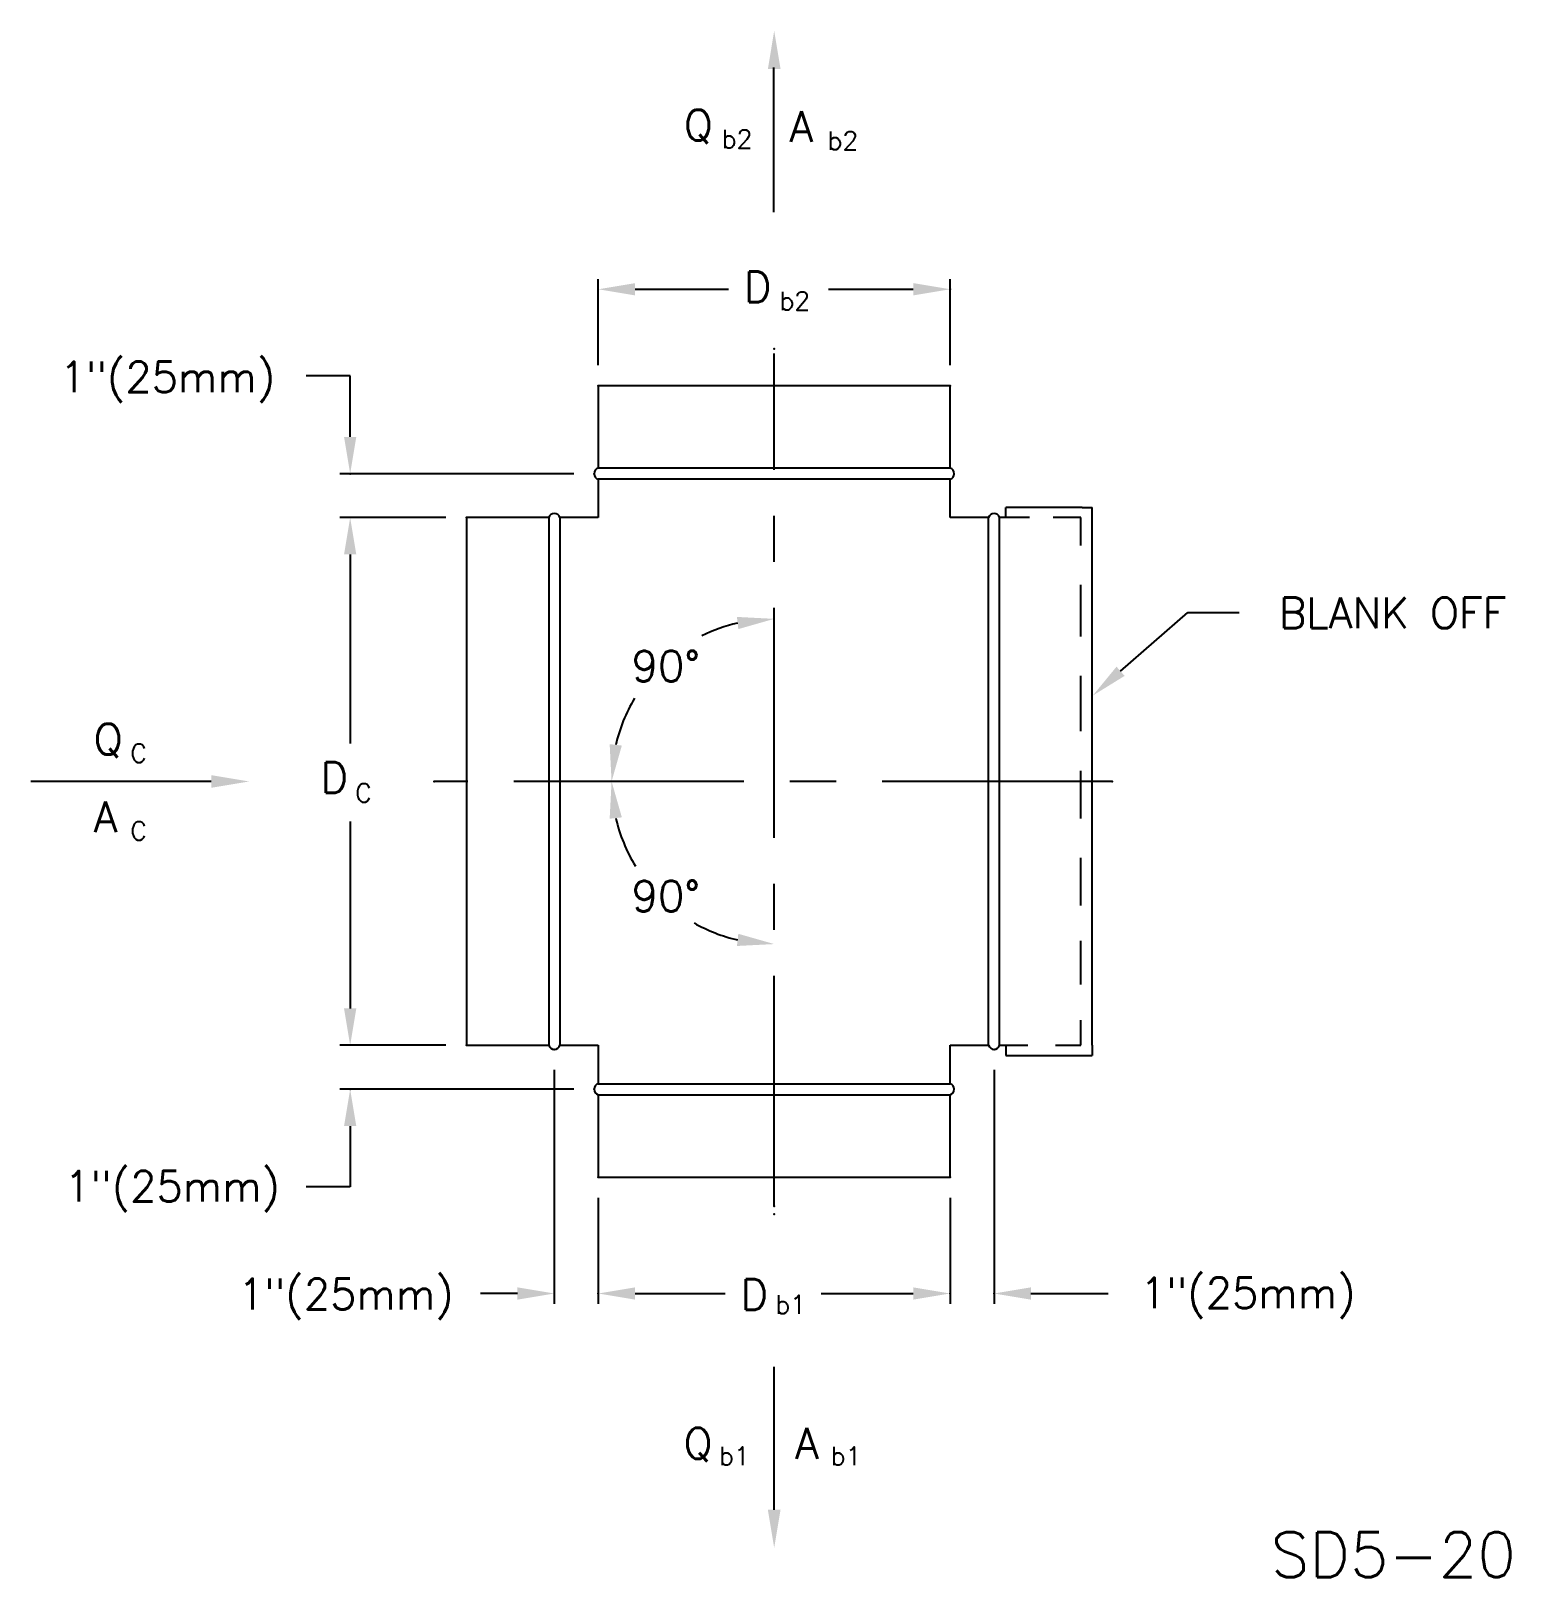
# Model space of a CAD drawing. Extents: x 1.51 to 8.74, y 0.28 to 7.84.
import ezdxf
from ezdxf.enums import TextEntityAlignment as Align

# ---------------------------------------------------------------- set-up
doc = ezdxf.new("R2010")
doc.units = 0
doc.header["$LTSCALE"] = 0.9
doc.header["$MEASUREMENT"] = 0
doc.linetypes.add('CENTER', pattern=[2, 1.25, -0.25, 0.25, -0.25])
doc.layers.get('0').update_dxf_attribs({"linetype": 'CONTINUOUS'})
for name, color, linetype in [('ALT', 7, 'CONTINUOUS'), ('CENTER', 7, 'CENTER'), ('NUMBER', 7, 'CONTINUOUS')]:
    doc.layers.add(name, color=color, linetype=linetype)
doc.styles.add('ROMANS', font='romans')

msp = doc.modelspace()

# ---------------------------------------------------------------- linework, layer by layer
for p, q in [((5.1394, 7.6597), (5.1394, 6.9515)), ((4.2831, 6.2038), (4.2831, 6.6253)), ((6.0026, 6.2038), (6.0026, 6.6253)), ((4.4631, 6.5753), (4.9201, 6.5753)), ((5.4081, 6.5753), (5.8226, 6.5753)), ((6.0026, 6.1038), (4.2831, 6.1038)), ((4.2831, 6.1038), (4.2831, 5.7008)), ((6.0026, 5.7008), (6.0026, 6.1038)), ((6.0026, 5.7008), (4.2831, 5.7008)), ((6.0026, 5.6471), (4.2831, 5.6471)), ((4.2831, 5.6471), (4.2831, 5.459)), ((6.0026, 5.459), (6.0026, 5.6471)), ((3.5382, 5.459), (3.0203, 5.459)), ((3.6382, 5.459), (3.6382, 2.8797)), ((4.0412, 5.459), (3.6382, 5.459)), ((4.0412, 5.459), (4.0412, 2.8797)), ((4.2831, 5.459), (4.095, 5.459)), ((4.095, 5.459), (4.095, 2.8797)), ((6.1907, 5.459), (6.0026, 5.459)), ((6.1907, 2.8797), (6.1907, 5.459)), ((6.2444, 2.8797), (6.2444, 5.459)), ((6.3908, 5.459), (6.2444, 5.459)), ((6.6474, 5.509), (6.2744, 5.509)), ((6.2744, 5.459), (6.2744, 5.509)), ((6.6414, 5.459), (6.5068, 5.459)), ((6.6414, 5.3232), (6.6414, 5.459)), ((6.6474, 5.509), (6.6974, 5.509)), ((6.6974, 5.459), (6.6974, 5.509)), ((6.6974, 2.8797), (6.6974, 5.459)), ((3.0703, 5.279), (3.0703, 4.3552)), ((6.6414, 4.8785), (6.6414, 5.1298)), ((6.8357, 4.7079), (7.1643, 4.9952)), ((7.1643, 4.9952), (7.4156, 4.9952)), ((6.6414, 4.4144), (6.6414, 4.6851)), ((2.3912, 4.1693), (1.5099, 4.1693)), ((6.6414, 3.989), (6.6414, 4.221)), ((3.0703, 3.9736), (3.0703, 3.0597)), ((6.6414, 3.5636), (6.6414, 3.7956)), ((6.6414, 3.1768), (6.6414, 3.3895)), ((6.6414, 2.8797), (6.6414, 3.0028)), ((3.5382, 2.8797), (3.0203, 2.8797)), ((3.6382, 2.8797), (4.0412, 2.8797)), ((4.095, 2.8797), (4.2831, 2.8797)), ((4.2831, 2.8797), (4.2831, 2.6916)), ((6.0026, 2.8797), (6.1907, 2.8797)), ((6.0026, 2.6916), (6.0026, 2.8797)), ((6.2444, 2.8797), (6.3832, 2.8797)), ((6.2744, 2.8797), (6.2744, 2.8297)), ((6.5184, 2.8797), (6.6414, 2.8797)), ((6.6974, 2.8797), (6.6974, 2.8297)), ((6.2744, 2.8297), (6.6474, 2.8297)), ((6.6474, 2.8297), (6.6974, 2.8297)), ((4.2831, 2.6916), (6.0026, 2.6916)), ((4.2831, 2.6379), (6.0026, 2.6379)), ((4.2831, 2.6379), (4.2831, 2.2348)), ((6.0026, 2.2348), (6.0026, 2.6379)), ((4.2831, 2.2348), (6.0026, 2.2348)), ((4.2831, 2.1348), (4.2831, 1.6164)), ((6.0026, 2.1348), (6.0026, 1.6164)), ((4.4631, 1.6664), (4.9037, 1.6664)), ((5.3729, 1.6664), (5.8226, 1.6664)), ((5.1428, 0.609), (5.1428, 1.3085))]:
    msp.add_line(p, q)
for centre, radius, start, end in [((4.2909, 5.6739), 0.028, 106.2602, 253.7398), ((5.9948, 5.6739), 0.028, 286.2602, 73.7398), ((4.0681, 5.4512), 0.028, 16.2602, 163.7398), ((6.2176, 5.4512), 0.028, 16.2602, 163.7398), ((5.1428, 4.1693), 0.7948, 103.00305, 116.44971), ((5.1428, 4.1693), 0.7948, 149.23295, 166.99695), ((5.1428, 4.1693), 0.7948, 193.00305, 211.45575), ((5.1428, 4.1693), 0.7948, 240.44917, 256.99695), ((4.0681, 2.8875), 0.028, 196.2602, 343.7398), ((6.2176, 2.8875), 0.028, 196.2602, 343.7398), ((4.2909, 2.6647), 0.028, 106.2602, 253.7398), ((5.9948, 2.6647), 0.028, 286.2602, 73.7398)]:
    msp.add_arc(centre, radius, start, end)
for points in [[(5.1738, 7.6524), (5.1119, 7.6524), (5.1428, 7.8381)], [(4.4631, 6.5453), (4.4631, 6.6053), (4.2831, 6.5753)], [(5.8226, 6.5453), (5.8226, 6.6053), (6.0026, 6.5753)], [(3.1003, 5.279), (3.0403, 5.279), (3.0703, 5.459)], [(4.9674, 4.914), (4.9606, 4.9736), (5.1428, 4.9642)], [(6.8554, 4.6853), (6.8159, 4.7304), (6.7002, 4.5894)], [(4.3982, 4.3448), (4.3386, 4.3516), (4.348, 4.1693)], [(2.3912, 4.2003), (2.3912, 4.1384), (2.5769, 4.1693)], [(4.3982, 3.9939), (4.3386, 3.9871), (4.348, 4.1693)], [(4.9674, 3.4247), (4.9606, 3.3651), (5.1428, 3.3745)], [(3.1003, 3.0597), (3.0403, 3.0597), (3.0703, 2.8797)], [(4.4631, 1.6364), (4.4631, 1.6964), (4.2831, 1.6664)], [(5.8226, 1.6364), (5.8226, 1.6964), (6.0026, 1.6664)], [(5.1738, 0.609), (5.1119, 0.609), (5.1428, 0.4232)]]:
    msp.add_solid(points)
at = {"layer": 'ALT'}
for p, q in [((3.0703, 6.152), (2.8554, 6.152)), ((3.0703, 5.8539), (3.0703, 6.152)), ((4.1629, 5.6739), (3.0203, 5.6739)), ((4.0681, 2.7595), (4.0681, 1.6164)), ((6.2176, 2.7595), (6.2176, 1.6164)), ((4.1629, 2.6647), (3.0203, 2.6647)), ((3.0703, 2.4847), (3.0703, 2.1872)), ((3.0703, 2.1872), (2.8554, 2.1872)), ((3.8881, 1.6664), (3.7081, 1.6664)), ((6.3976, 1.6664), (6.5776, 1.6664)), ((6.5776, 1.6664), (6.7759, 1.6664))]:
    msp.add_line(p, q, dxfattribs=at)
for points in [[(3.1003, 5.8539), (3.0403, 5.8539), (3.0703, 5.6739)], [(3.1003, 2.4847), (3.0403, 2.4847), (3.0703, 2.6647)], [(3.8881, 1.6364), (3.8881, 1.6964), (4.0681, 1.6664)], [(6.3976, 1.6364), (6.3976, 1.6964), (6.2176, 1.6664)]]:
    msp.add_solid(points, dxfattribs=at)
at = {"layer": 'CENTER'}
for p, q in [((5.1428, 2.0934), (5.1428, 6.262)), ((6.7949, 4.1693), (3.4804, 4.1693))]:
    msp.add_line(p, q, dxfattribs=at)
at = {"layer": 'NUMBER'}
for p in [(6.0026, 6.5753), (5.1428, 6.2844), (4.2831, 6.1038), (6.0026, 6.1038), (3.0703, 5.6739), (4.2629, 5.6739), (3.6382, 5.459), (3.6382, 5.459), (3.4804, 4.1693), (3.4804, 4.1693), (6.7949, 4.1693), (6.7949, 4.1693), (3.6382, 2.8797), (3.6382, 2.8797), (4.0681, 2.8595), (6.2176, 2.8595), (3.0703, 2.6647), (4.2629, 2.6647), (4.2831, 2.2348), (4.2831, 2.2348), (6.0026, 2.2348), (6.0026, 2.2348), (5.1428, 2.0934), (5.1428, 2.0543), (4.2831, 1.6664), (6.0026, 1.6664), (6.2176, 1.6664)]:
    msp.add_point(p, dxfattribs=at)

# ---------------------------------------------------------------- texts
at = {"style": 'ROMANS'}
for s, p in [('Q', (4.7007, 7.3028)), ('A', (5.2178, 7.2954)), ('D', (4.9943, 6.5116)), ('BLANK OFF', (7.609, 4.9179)), ('90%%d', (4.4464, 4.6582)), ('Q ', (1.8168, 4.3013)), ('D', (2.9255, 4.1139)), ('A', (1.8168, 3.9219)), ('90%%d', (4.4464, 3.5341)), ('D', (4.9778, 1.5863)), ('Q ', (4.6993, 0.859)), ('A', (5.2448, 0.859))]:
    msp.add_text(s, height=0.15, dxfattribs=at).set_placement(p)
for s, p in [('b2', (4.9611, 7.3095)), ('b2', (5.4782, 7.3021)), ('b2', (5.2433, 6.5185)), ('C', (2.0361, 4.3071)), ('C', (3.1352, 4.1132)), ('C', (2.0361, 3.9277)), ('b1', (5.2231, 1.6126)), ('b1', (4.9479, 0.8719)), ('b1', (5.4934, 0.8719))]:
    msp.add_text(s, height=0.09, dxfattribs=at).set_placement(p, align=Align.MIDDLE)
at = {"layer": 'ALT', "style": 'ROMANS'}
for p in [(2.7044, 6.0719), (2.7279, 2.1154), (3.5766, 1.5889), (7.9846, 1.5945)]:
    msp.add_text('1"(25mm)', height=0.15, dxfattribs=at).set_placement(p, align=Align.RIGHT)
at = {"layer": 'NUMBER', "style": 'ROMANS'}
msp.add_text('SD5-20', height=0.22, dxfattribs=at).set_placement((7.5703, 0.2802))

doc.saveas('drawing.dxf')
